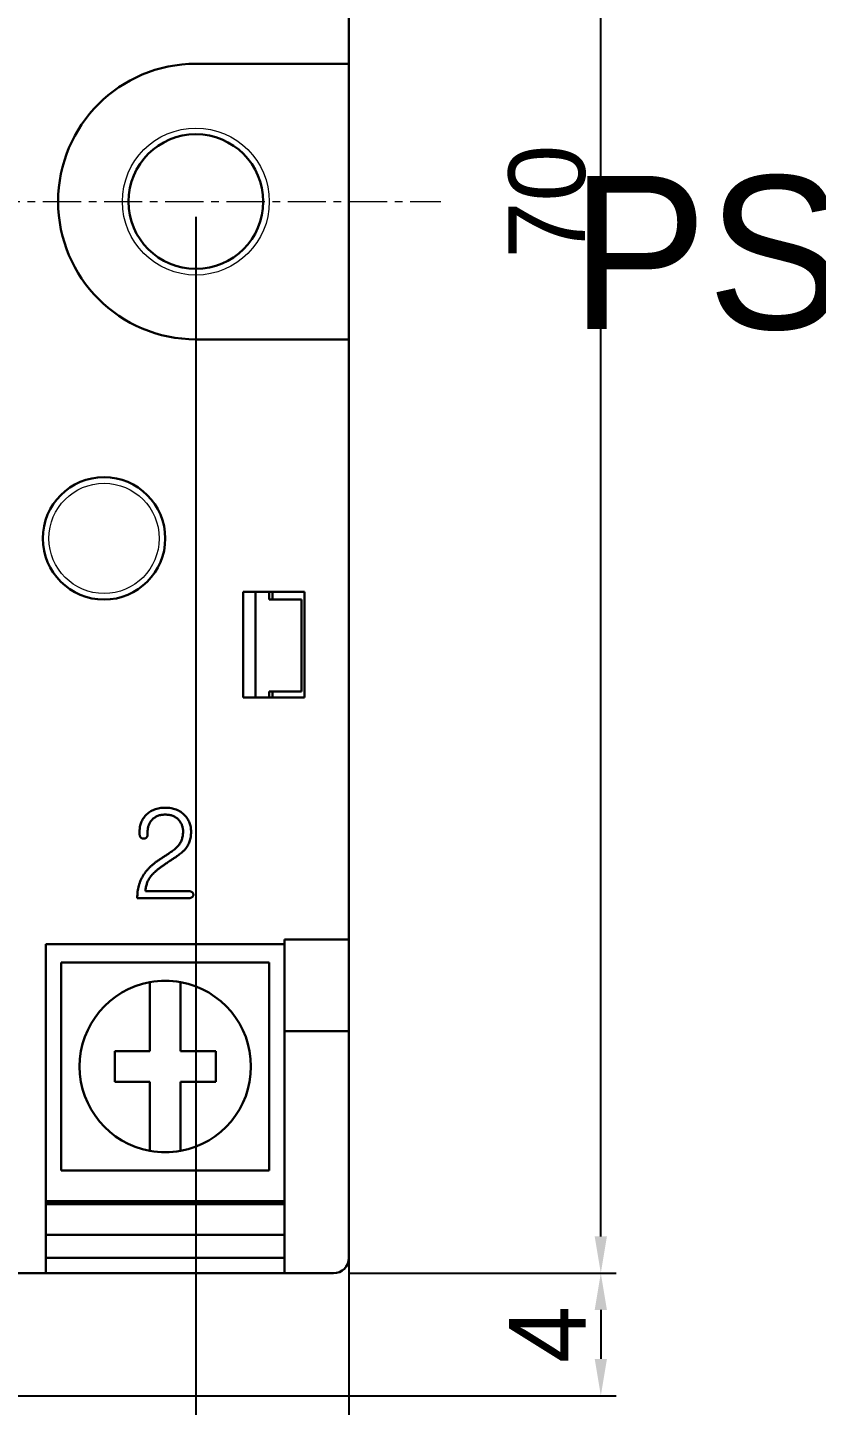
# Model space of a CAD drawing. Header units: millimetres. Extents: x 23 to 337, y 22 to 239.
# Drawn here: x 174.19 to 199.97, y 64.15 to 109.16 of the extents above; entities that cross this region are included whole.
import ezdxf
from ezdxf.enums import TextEntityAlignment as Align

# ---------------------------------------------------------------- set-up
doc = ezdxf.new("R2010")
doc.units = ezdxf.units.MM
doc.linetypes.add('CENTER', pattern=[2, 1.25, -0.25, 0.25, -0.25])
for name, color, linetype, lineweight in [('Z_OM_CENTER', 4, 'CENTER', 13), ('Z_OM_OUTLINE', 7, 'Continuous', 30), ('Z_OM_THIN_LINE', 2, 'Continuous', 13)]:
    doc.layers.add(name, color=color, linetype=linetype, lineweight=lineweight)
doc.layers.add('Z_OM_DIM', color=3, linetype='Continuous')
doc.layers.add('Z_OM_NOTE', color=3, linetype='Continuous')
doc.styles.get("Standard").update_dxf_attribs({"font": 'BareunDotumPro1.ttf'})
doc.dimstyles.new('AUTONICS SPEC$0', dxfattribs={"dimtxt": 2.5, "dimasz": 1.2, "dimexe": 0.5, "dimexo": 0.5, "dimgap": 0.5, "dimtad": 1, "dimlfac": 0.5, "dimdsep": 46, "dimtxsty": 'Standard', "dimcen": 0, "dimclrd": 256, "dimclre": 256, "dimclrt": 2, "dimazin": 2, "dimtp": 0.1, "dimtm": 0.1, "dimtfac": 0.71, "dimtmove": 0, "dimatfit": 3, "dimfxl": 0, "dimlwd": -1, "dimlwe": -1, "dimarcsym": 0})

# ---------------------------------------------------------------- blocks, each defined once
blk = doc.blocks.new('*D1')
at = {"layer": 'Defpoints', "color": 0}
for p in [(134.688, 69.473), (184.688, 69.473), (184.688, 50.859)]:
    blk.add_point(p, dxfattribs=at)
at = {"layer": 'Z_OM_DIM'}
for p, q in [((134.688, 68.973), (134.688, 50.359)), ((184.688, 68.973), (184.688, 50.359)), ((135.888, 50.859), (183.488, 50.859))]:
    blk.add_line(p, q, dxfattribs=at)
for points in [[(135.888, 51.059), (135.888, 50.659), (134.688, 50.859)], [(183.488, 50.659), (183.488, 51.059), (184.688, 50.859)]]:
    blk.add_solid(points, dxfattribs=at)
at = {"layer": 'Z_OM_DIM', "color": 2, "insert": (159.688, 52.609), "char_height": 2.5, "attachment_point": 5}
blk.add_mtext('50', dxfattribs=at)
blk = doc.blocks.new('*D2')
at = {"layer": 'Defpoints', "color": 0}
for p in [(139.688, 103.473), (179.688, 103.473), (179.688, 55.324)]:
    blk.add_point(p, dxfattribs=at)
at = {"layer": 'Z_OM_DIM'}
for p, q in [((139.688, 102.973), (139.688, 54.824)), ((179.688, 102.973), (179.688, 54.824)), ((140.888, 55.324), (178.488, 55.324))]:
    blk.add_line(p, q, dxfattribs=at)
for points in [[(140.888, 55.524), (140.888, 55.124), (139.688, 55.324)], [(178.488, 55.124), (178.488, 55.524), (179.688, 55.324)]]:
    blk.add_solid(points, dxfattribs=at)
at = {"layer": 'Z_OM_DIM', "color": 2, "insert": (159.688, 57.074), "char_height": 2.5, "attachment_point": 5}
blk.add_mtext('40', dxfattribs=at)
blk = doc.blocks.new('*D3')
at = {"layer": 'Defpoints', "color": 0}
for p in [(184.188, 138.473), (192.92, 138.473), (184.188, 68.473)]:
    blk.add_point(p, dxfattribs=at)
at = {"layer": 'Z_OM_DIM'}
for p, q in [((184.688, 138.473), (193.42, 138.473)), ((192.92, 69.673), (192.92, 137.273)), ((184.688, 68.473), (193.42, 68.473))]:
    blk.add_line(p, q, dxfattribs=at)
for points in [[(193.12, 137.273), (192.72, 137.273), (192.92, 138.473)], [(192.72, 69.673), (193.12, 69.673), (192.92, 68.473)]]:
    blk.add_solid(points, dxfattribs=at)
at = {"layer": 'Z_OM_DIM', "color": 2, "insert": (191.17, 103.473), "char_height": 2.5, "attachment_point": 5, "rotation": 90}
blk.add_mtext('70', dxfattribs=at)
blk = doc.blocks.new('*D4')
at = {"layer": 'Defpoints', "color": 0}
for p in [(184.188, 68.473), (164.438, 64.473), (192.92, 64.473)]:
    blk.add_point(p, dxfattribs=at)
at = {"layer": 'Z_OM_DIM'}
for p, q in [((184.688, 68.473), (193.42, 68.473)), ((192.92, 67.273), (192.92, 65.673)), ((164.938, 64.473), (193.42, 64.473))]:
    blk.add_line(p, q, dxfattribs=at)
for points in [[(193.12, 67.273), (192.72, 67.273), (192.92, 68.473)], [(192.72, 65.673), (193.12, 65.673), (192.92, 64.473)]]:
    blk.add_solid(points, dxfattribs=at)
at = {"layer": 'Z_OM_DIM', "color": 2, "insert": (191.17, 66.473), "char_height": 2.5, "attachment_point": 5, "rotation": 90}
blk.add_mtext('4', dxfattribs=at)

msp = doc.modelspace()

# ---------------------------------------------------------------- linework, layer by layer
at = {"layer": 'Z_OM_CENTER'}
msp.add_line((134.688, 103.473), (187.688, 103.473), dxfattribs=at)
at = {"layer": 'Z_OM_OUTLINE'}
for p, q in [((184.688, 127.573), (184.688, 107.973)), ((184.188, 107.973), (179.688, 107.973)), ((184.688, 107.973), (184.188, 107.973)), ((184.688, 107.973), (184.688, 107.773)), ((184.688, 99.173), (184.688, 107.773)), ((184.688, 99.173), (184.688, 98.973)), ((179.688, 98.973), (184.188, 98.973)), ((184.188, 98.973), (184.688, 98.973)), ((184.688, 98.973), (184.688, 79.373)), ((183.238, 90.723), (181.238, 90.723)), ((181.238, 90.723), (181.238, 87.273)), ((181.638, 87.273), (181.638, 90.723)), ((182.088, 90.723), (182.088, 90.473)), ((182.088, 90.473), (183.138, 90.473)), ((182.188, 90.473), (182.188, 90.723)), ((183.138, 90.473), (183.138, 87.473)), ((183.238, 87.273), (183.238, 90.723)), ((182.088, 87.473), (182.088, 87.273)), ((183.138, 87.473), (182.088, 87.473)), ((182.188, 87.273), (182.188, 87.473)), ((181.238, 87.273), (183.238, 87.273)), ((177.85, 82.905), (177.85, 82.805)), ((178.111, 82.792), (178.111, 82.902)), ((178.761, 81.882), (178.839, 81.937)), ((177.775, 80.723), (179.481, 80.723)), ((179.481, 80.947), (178.037, 80.947)), ((182.588, 79.223), (174.788, 79.223)), ((174.788, 79.223), (174.788, 69.473)), ((184.688, 79.373), (182.588, 79.373)), ((182.588, 79.373), (182.588, 76.373)), ((184.688, 76.373), (184.688, 79.373)), ((175.288, 78.623), (175.288, 71.823)), ((175.288, 78.623), (182.088, 78.623)), ((182.088, 78.623), (182.088, 71.823)), ((178.188, 76.952), (178.188, 75.723)), ((179.188, 75.723), (179.188, 76.952)), ((182.588, 76.373), (184.688, 76.373)), ((182.588, 69.473), (182.588, 76.373)), ((184.688, 76.373), (184.688, 69.473)), ((178.188, 75.723), (177.038, 75.723)), ((177.038, 75.723), (177.038, 74.723)), ((180.338, 75.723), (179.188, 75.723)), ((180.338, 74.723), (180.338, 75.723)), ((177.038, 74.723), (178.188, 74.723)), ((178.188, 74.723), (178.188, 73.494)), ((179.188, 74.723), (180.338, 74.723)), ((179.188, 73.494), (179.188, 74.723)), ((175.288, 71.823), (182.088, 71.823)), ((182.588, 70.824), (174.788, 70.824)), ((182.588, 70.773), (174.788, 70.773)), ((182.588, 70.723), (174.788, 70.723)), ((174.788, 69.723), (182.588, 69.723)), ((174.788, 69.473), (174.788, 68.473)), ((182.588, 68.473), (182.588, 69.473)), ((184.688, 69.473), (184.688, 68.973)), ((174.788, 68.973), (182.588, 68.973)), ((174.788, 68.473), (172.588, 68.473)), ((174.788, 68.473), (182.588, 68.473)), ((184.188, 68.473), (182.588, 68.473))]:
    msp.add_line(p, q, dxfattribs=at)
for centre, radius in [((179.688, 103.473), 2.2), ((176.688, 92.473), 2)]:
    msp.add_circle(centre, radius, dxfattribs=at)
for centre, radius, start, end in [((179.688, 103.473), 4.5, 90, 270), ((178.688, 75.223), 2.8, 100.2866, 259.7134), ((178.688, 75.223), 2.8, 79.7134, 100.2866), ((178.688, 75.223), 2.8, 280.2866, 79.7134), ((178.688, 75.223), 2.8, 259.7134, 280.2866), ((184.188, 68.973), 0.5, 270, 0)]:
    msp.add_arc(centre, radius, start, end, dxfattribs=at)
for points, knots in [([(178.056, 83.435), (178.04, 83.416), (178.007, 83.38), (177.965, 83.322), (177.929, 83.26), (177.9, 83.195), (177.878, 83.127), (177.861, 83.056), (177.852, 82.981), (177.85, 82.93), (177.85, 82.905)], [0, 0, 0, 0, 0.126283, 0.249636, 0.371196, 0.493066, 0.615259, 0.739587, 0.867725, 1, 1, 1, 1]), ([(178.689, 83.676), (178.657, 83.676), (178.594, 83.675), (178.501, 83.662), (178.414, 83.644), (178.332, 83.618), (178.255, 83.583), (178.183, 83.542), (178.116, 83.492), (178.077, 83.454), (178.056, 83.435)], [0, 0, 0, 0, 0.139305, 0.272036, 0.399842, 0.523168, 0.643658, 0.762037, 0.880119, 1, 1, 1, 1]), ([(178.111, 82.902), (178.112, 82.921), (178.113, 82.957), (178.119, 83.011), (178.131, 83.062), (178.147, 83.111), (178.167, 83.158), (178.192, 83.201), (178.221, 83.243), (178.244, 83.269), (178.256, 83.281)], [0, 0, 0, 0, 0.13351, 0.262216, 0.38893, 0.511484, 0.632247, 0.753637, 0.87557, 1, 1, 1, 1]), ([(178.256, 83.281), (178.269, 83.295), (178.296, 83.322), (178.342, 83.357), (178.391, 83.387), (178.444, 83.411), (178.5, 83.429), (178.56, 83.443), (178.623, 83.45), (178.667, 83.451), (178.689, 83.452)], [0, 0, 0, 0, 0.1197222, 0.2395621, 0.3575625, 0.478001, 0.6012331, 0.7285669, 0.861038, 1, 1, 1, 1]), ([(179.321, 83.43), (179.301, 83.45), (179.261, 83.489), (179.194, 83.539), (179.121, 83.581), (179.044, 83.617), (178.962, 83.644), (178.876, 83.663), (178.784, 83.674), (178.721, 83.676), (178.689, 83.676)], [0, 0, 0, 0, 0.1213937, 0.2409119, 0.3601983, 0.480793, 0.6033354, 0.7302471, 0.8617776, 1, 1, 1, 1]), ([(178.689, 83.452), (178.711, 83.452), (178.755, 83.45), (178.818, 83.442), (178.878, 83.429), (178.935, 83.41), (178.988, 83.386), (179.038, 83.355), (179.085, 83.32), (179.112, 83.293), (179.126, 83.279)], [0, 0, 0, 0, 0.137717, 0.269152, 0.396523, 0.518651, 0.639611, 0.758212, 0.877937, 1, 1, 1, 1]), ([(179.126, 83.279), (179.138, 83.266), (179.161, 83.24), (179.19, 83.197), (179.215, 83.153), (179.235, 83.106), (179.251, 83.056), (179.263, 83.004), (179.269, 82.95), (179.27, 82.913), (179.27, 82.894)], [0, 0, 0, 0, 0.123885, 0.24539, 0.366427, 0.486915, 0.610536, 0.735625, 0.865433, 1, 1, 1, 1]), ([(179.532, 82.891), (179.531, 82.917), (179.53, 82.969), (179.52, 83.044), (179.503, 83.117), (179.481, 83.186), (179.451, 83.252), (179.414, 83.315), (179.372, 83.375), (179.338, 83.412), (179.321, 83.43)], [0, 0, 0, 0, 0.132879, 0.260823, 0.384865, 0.507069, 0.628977, 0.750578, 0.873917, 1, 1, 1, 1]), ([(177.85, 82.805), (177.85, 82.795), (177.851, 82.775), (177.858, 82.747), (177.87, 82.722), (177.881, 82.708), (177.887, 82.701)], [0, 0, 0, 0, 0.2742778, 0.524596, 0.7646506, 1, 1, 1, 1]), ([(179.27, 82.894), (179.27, 82.871), (179.269, 82.825), (179.26, 82.759), (179.247, 82.695), (179.227, 82.634), (179.204, 82.575), (179.173, 82.519), (179.138, 82.465), (179.11, 82.433), (179.096, 82.416)], [0, 0, 0, 0, 0.132748, 0.260728, 0.385939, 0.509648, 0.631125, 0.752852, 0.875366, 1, 1, 1, 1]), ([(179.341, 82.32), (179.356, 82.339), (179.387, 82.376), (179.426, 82.437), (179.458, 82.503), (179.486, 82.572), (179.506, 82.646), (179.522, 82.724), (179.53, 82.806), (179.531, 82.862), (179.532, 82.891)], [0, 0, 0, 0, 0.117576, 0.234513, 0.353393, 0.473629, 0.598035, 0.726691, 0.860363, 1, 1, 1, 1]), ([(177.887, 82.701), (177.893, 82.696), (177.906, 82.686), (177.929, 82.675), (177.953, 82.668), (177.97, 82.667), (177.978, 82.667)], [0, 0, 0, 0, 0.250921, 0.492134, 0.740992, 1, 1, 1, 1]), ([(177.978, 82.667), (177.987, 82.667), (178.004, 82.668), (178.028, 82.675), (178.051, 82.686), (178.063, 82.696), (178.07, 82.701)], [0, 0, 0, 0, 0.264234, 0.512515, 0.75317, 1, 1, 1, 1]), ([(178.07, 82.701), (178.076, 82.707), (178.089, 82.718), (178.101, 82.741), (178.111, 82.765), (178.111, 82.783), (178.111, 82.792)], [0, 0, 0, 0, 0.251575, 0.494641, 0.739276, 1, 1, 1, 1]), ([(179.096, 82.416), (179.084, 82.404), (179.058, 82.376), (179.012, 82.335), (178.958, 82.292), (178.896, 82.245), (178.827, 82.195), (178.75, 82.144), (178.665, 82.088), (178.606, 82.051), (178.575, 82.031)], [0, 0, 0, 0, 0.0819925, 0.1761959, 0.2828866, 0.401538, 0.5322548, 0.6753524, 0.8311672, 1, 1, 1, 1]), ([(178.575, 82.031), (178.542, 82.01), (178.477, 81.97), (178.386, 81.905), (178.302, 81.838), (178.223, 81.771), (178.152, 81.702), (178.088, 81.631), (178.03, 81.559), (177.997, 81.509), (177.98, 81.485)], [0, 0, 0, 0, 0.14365, 0.280986, 0.412284, 0.539416, 0.660649, 0.777948, 0.890757, 1, 1, 1, 1]), ([(178.839, 81.937), (178.869, 81.956), (178.928, 81.994), (179.011, 82.05), (179.086, 82.103), (179.153, 82.152), (179.212, 82.198), (179.263, 82.241), (179.305, 82.281), (179.33, 82.308), (179.341, 82.32)], [0, 0, 0, 0, 0.171352, 0.330159, 0.474433, 0.606288, 0.723792, 0.829102, 0.920416, 1, 1, 1, 1]), ([(177.98, 81.485), (177.963, 81.457), (177.929, 81.403), (177.888, 81.316), (177.852, 81.226), (177.822, 81.133), (177.801, 81.035), (177.785, 80.934), (177.776, 80.83), (177.775, 80.759), (177.775, 80.723)], [0, 0, 0, 0, 0.1197926, 0.2399205, 0.3608197, 0.4824745, 0.6074813, 0.7345591, 0.8649394, 1, 1, 1, 1]), ([(178.196, 81.41), (178.21, 81.429), (178.239, 81.467), (178.289, 81.522), (178.348, 81.578), (178.415, 81.636), (178.49, 81.696), (178.572, 81.757), (178.664, 81.82), (178.728, 81.861), (178.761, 81.882)], [0, 0, 0, 0, 0.09225, 0.193438, 0.303448, 0.422673, 0.551914, 0.690734, 0.84011, 1, 1, 1, 1]), ([(178.037, 80.947), (178.039, 80.97), (178.045, 81.015), (178.056, 81.081), (178.071, 81.144), (178.09, 81.204), (178.111, 81.261), (178.136, 81.314), (178.164, 81.364), (178.185, 81.395), (178.196, 81.41)], [0, 0, 0, 0, 0.14016, 0.27538, 0.404855, 0.53082, 0.653149, 0.771246, 0.886269, 1, 1, 1, 1]), ([(179.569, 80.915), (179.563, 80.92), (179.551, 80.93), (179.529, 80.939), (179.506, 80.947), (179.489, 80.947), (179.481, 80.947)], [0, 0, 0, 0, 0.248578, 0.496632, 0.743487, 1, 1, 1, 1]), ([(179.481, 80.723), (179.489, 80.723), (179.506, 80.724), (179.529, 80.732), (179.551, 80.743), (179.563, 80.754), (179.569, 80.759)], [0, 0, 0, 0, 0.252294, 0.496302, 0.745027, 1, 1, 1, 1]), ([(179.607, 80.835), (179.606, 80.843), (179.606, 80.858), (179.598, 80.879), (179.586, 80.899), (179.575, 80.91), (179.569, 80.915)], [0, 0, 0, 0, 0.25123, 0.494403, 0.741678, 1, 1, 1, 1]), ([(179.569, 80.759), (179.575, 80.765), (179.586, 80.775), (179.598, 80.794), (179.605, 80.814), (179.606, 80.828), (179.607, 80.835)], [0, 0, 0, 0, 0.2696767, 0.516477, 0.7576832, 1, 1, 1, 1]), ([(178.188, 77.978), (178.188, 77.975), (178.188, 77.968), (178.188, 77.876), (178.188, 77.669), (178.188, 77.382), (178.188, 77.128), (178.188, 76.983), (178.188, 76.952)], [0, 0, 0, 0, 0.097073, 0.305417, 0.514403, 0.725608, 0.940944, 1, 1, 1, 1]), ([(179.188, 76.952), (179.188, 76.989), (179.188, 77.149), (179.188, 77.422), (179.188, 77.713), (179.188, 77.908), (179.188, 77.974), (179.188, 77.977), (179.188, 77.978)], [0, 0, 0, 0, 0.069792, 0.302406, 0.524274, 0.739225, 0.950123, 1, 1, 1, 1]), ([(178.188, 73.494), (178.188, 73.404), (178.188, 73.195), (178.188, 72.892), (178.188, 72.65), (178.188, 72.497), (178.188, 72.478), (178.188, 72.468)], [0, 0, 0, 0, 0.168651, 0.396242, 0.614757, 0.799387, 1, 1, 1, 1]), ([(179.188, 72.468), (179.188, 72.468), (179.188, 72.469), (179.188, 72.51), (179.188, 72.663), (179.188, 72.915), (179.188, 73.206), (179.188, 73.406), (179.188, 73.494)], [0, 0, 0, 0, 0.0255, 0.200841, 0.411603, 0.62228, 0.835316, 1, 1, 1, 1])]:
    msp.add_open_spline(points, degree=3, knots=knots, dxfattribs=at)
at = {"layer": 'Z_OM_THIN_LINE'}
for centre, radius in [((179.688, 103.473), 2.4), ((176.688, 92.473), 1.8)]:
    msp.add_circle(centre, radius, dxfattribs=at)

# ---------------------------------------------------------------- texts
at = {"layer": 'Z_OM_NOTE'}
msp.add_text('PS 08', height=5, dxfattribs=at).set_placement((201.043, 101.814), align=Align.MIDDLE)

# ---------------------------------------------------------------- dimensions: what is measured, and where the dimension line sits
at = {"layer": 'Z_OM_DIM'}
for base, p2, picture, middle in [((192.92, 138.473), (184.188, 138.473), '*D3', (191.17, 103.473)), ((192.92, 64.473), (164.438, 64.473), '*D4', (191.17, 66.473))]:
    dim = msp.add_linear_dim(base=base, p1=(184.188, 68.473), p2=p2, angle=90, dimstyle='AUTONICS SPEC$0', override={"dimlfac": 1}, dxfattribs=at)
    dim.commit()
    dim.dimension.update_dxf_attribs({"geometry": picture, "text_midpoint": middle})
dim = msp.add_linear_dim(base=(179.688, 55.324), p1=(139.688, 103.473), p2=(179.688, 103.473), dimstyle='AUTONICS SPEC$0', override={"dimlfac": 1}, dxfattribs=at)
dim.commit()
dim.dimension.update_dxf_attribs({"geometry": '*D2', "text_midpoint": (159.688, 57.074)})
dim = msp.add_linear_dim(base=(184.688, 50.859), p1=(134.688, 69.473), p2=(184.688, 69.473), dimstyle='AUTONICS SPEC$0', override={"dimlfac": 1}, dxfattribs=at)
dim.commit()
dim.dimension.update_dxf_attribs({"geometry": '*D1', "text_midpoint": (159.688, 50.859), "dimtype": 160})

doc.saveas('drawing.dxf')
